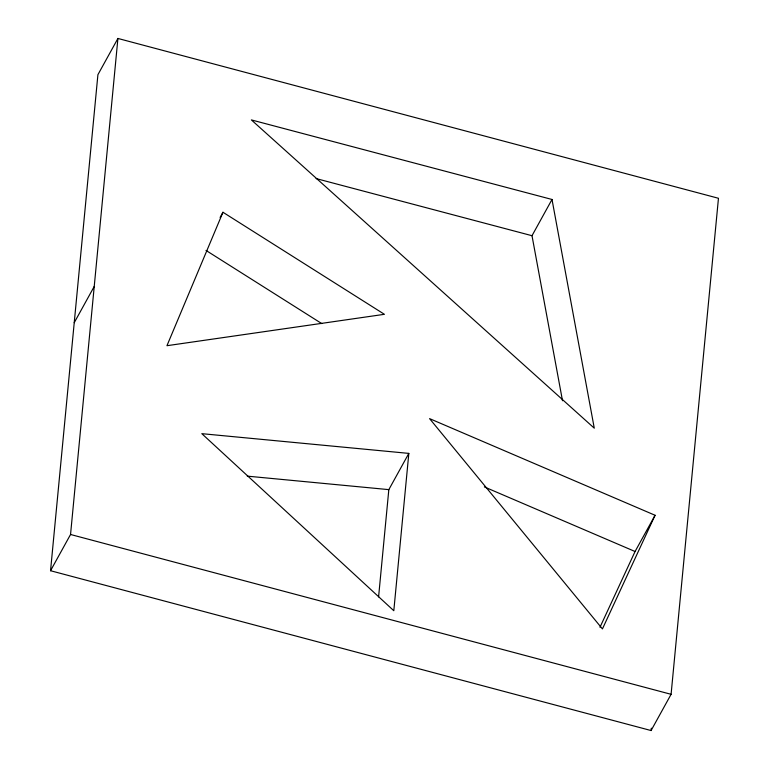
<?xml version="1.0" encoding="UTF-8"?>
<svg xmlns="http://www.w3.org/2000/svg" width="769" height="769" viewBox="0 0 769 769"><rect width="100%" height="100%" fill="white"/><g stroke="black" fill="none" stroke-linecap="round" stroke-linejoin="round"><path stroke-width="1.15" d="M50.543 570.723L97.913 74.689L117.917 38.45L718.457 198.277L671.087 694.311L651.083 730.55L50.543 570.723L70.546 534.484L117.917 38.45M378.588 596.898L388.826 489.632L408.829 453.393L201.824 433.668L393.805 610.721L408.829 453.393M651.083 730.55L651.314 728.156M222.962 212.263L166.95 345.704L384.423 314.31L222.962 212.263L220.107 217.444M599.974 627.273L635.069 551.508L655.073 515.268L429.573 418.624L602.435 628.917L655.073 515.268M74.228 322.701L94.231 286.462M562.504 400.745L532.004 235.708L552.007 199.469L251.367 119.916L594.274 428.17L552.007 199.469M247.253 476.136L388.826 489.632M316.097 178.571L532.004 235.708M70.546 534.484L671.087 694.311M484.364 486.921L635.069 551.508M206.005 250.425L321.769 323.595"/></g></svg>
